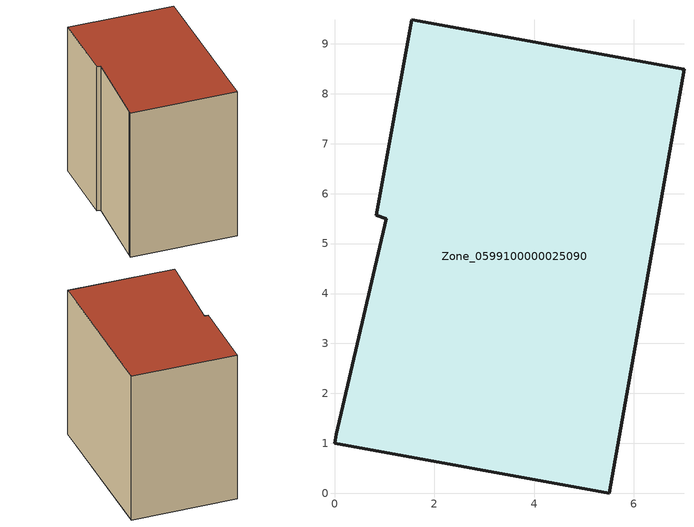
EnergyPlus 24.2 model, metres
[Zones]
Zone_0599100000025090
 floor ground (C_G): 0.03,1.18 1.04,5.5 0.84,5.57 1.55,9.48 7,8.49 5.51,0 0,1 z0
 wall outside (C_F): 7,8.49 1.55,9.48 0.84,5.57 1.04,5.5 0.03,1.18 0,1 5.51,0 7,8.49 z0:8.23
 roof outside (C_R): 1.04,5.5 0.03,1.18 0,1 5.51,0 7,8.49 1.55,9.48 0.84,5.57 z8.23
[BUILDING]
Pand.0599100000025090: North Axis=0; Terrain=City; Loads Convergence Tolerance Value=0.04; Temperature Convergence Tolerance Value=0.4; Solar Distribution=FullExterior; Maximum Number of Warmup Days=25; Minimum Number of Warmup Days=1
[Site:Location]
Rotterdam.The.Hague.AP_ZH_NLD Design_Conditions: Latitude=51.96; Longitude=4.45; Time Zone=1; Elevation=-4.5
[SITE:GROUNDTEMPERATURE:BUILDINGSURFACE]
18, 18, 18, 18, 18, 18, 18, 18, 18, 18, 18, 18
[MATERIAL] Thermal Absorptance=0.9; Solar Absorptance=0.7; Visible Absorptance=0.7
Name | Roughness | Thickness | Conductivity | Density | Specific Heat
G.TC.1975-1991 | MediumSmooth | 0.15 | 0.288461 | 540 | 1210
F.TC.1975-1991 | Rough | 0.3 | 0.230769 | 1920 | 840
R.TC.1975-1991 | MediumRough | 0.2 | 0.153846 | 1500 | 1000
[CONSTRUCTION]
C_G: G.TC.1975-1991
C_F: F.TC.1975-1991
C_R: R.TC.1975-1991
[ZONE]
Zone_0599100000025090: Type=1; Multiplier=1; Ceiling Height=Autocalculate; Volume=Autocalculate; Floor Area=autocalculate; Part of Total Floor Area=Yes
[ZONEINFILTRATION:DESIGNFLOWRATE]
Infil_Zone_0599100000025090: Zone or ZoneList or Space or SpaceList=Zone_0599100000025090; Schedule=AlwaysOn; Design Flow Rate Calculation Method=Flow/Area; Flow Rate per Floor Area=0.003; Constant Term Coefficient=1; Temperature Term Coefficient=0; Velocity Term Coefficient=0; Velocity Squared Term Coefficient=0
[HVACTEMPLATE:ZONE:IDEALLOADSAIRSYSTEM]
Zone_0599100000025090: Maximum Heating Supply Air Temperature=50; Minimum Cooling Supply Air Temperature=13; Maximum Heating Supply Air Humidity Ratio=0.0156; Minimum Cooling Supply Air Humidity Ratio=0.0077; Heating Limit=NoLimit; Cooling Limit=NoLimit; Dehumidification Control Type=ConstantSensibleHeatRatio; Cooling Sensible Heat Ratio=0.7; Dehumidification Setpoint=60; Humidification Control Type=None; Humidification Setpoint=30; Outdoor Air Method=None; Outdoor Air Flow Rate per Person=0.00944; Outdoor Air Flow Rate per Zone Floor Area=0; Outdoor Air Flow Rate per Zone=0; Demand Controlled Ventilation Type=None; Outdoor Air Economizer Type=NoEconomizer; Heat Recovery Type=None; Sensible Heat Recovery Effectiveness=0.7; Latent Heat Recovery Effectiveness=0.65
[ZONECONTROL:THERMOSTAT]
ThermostatControl_Zone_0599100000025090: Zone or ZoneList=Zone_0599100000025090; Control Type Schedule=DualSetpointControlType; Control 1=Thermostat_Zone_0599100000025090; Temperature Difference Between Cutout And Setpoint=0
[THERMOSTATSETPOINT:DUALSETPOINT]
Thermostat_Zone_0599100000025090: Heating Setpoint Temperature Schedule=HeatingSetpoint_Zone_0599100000025090; Cooling Setpoint Temperature Schedule=CoolingSetpoint_Zone_0599100000025090
[SCHEDULE:COMPACT]
HeatingSetpoint_Zone_0599100000025090: Through: 12/31, For: AllDays, Until: 24:00, 21
CoolingSetpoint_Zone_0599100000025090: Through: 12/31, For: AllDays, Until: 24:00, 24
DualSetpointControlType: Through: 12/31, For: AllDays, Until: 24:00, 4
AlwaysOn: Through: 12/31, For: AllDays, Until: 24:00, 1
